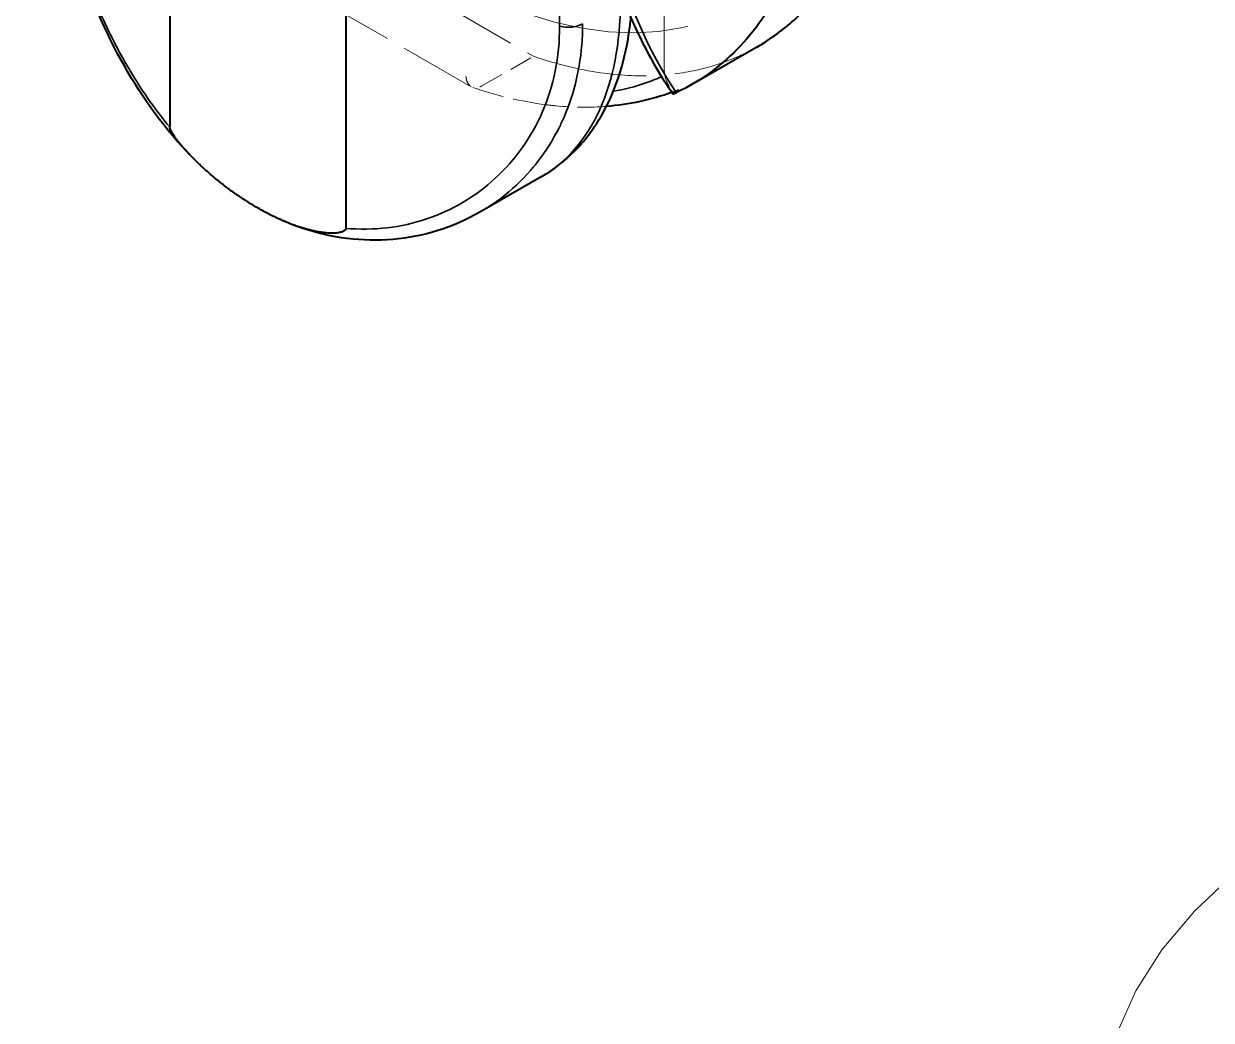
# Model space of a CAD drawing. Header units: millimetres. Extents: x 0 to 2378, y 0 to 1682.
# Drawn here: x 2204.18 to 2215.71, y 1382.81 to 1392.49 of the extents above; entities that cross this region are included whole.
import ezdxf

# ---------------------------------------------------------------- set-up
doc = ezdxf.new("R2010")
doc.units = ezdxf.units.MM
doc.header["$LTSCALE"] = 2
doc.linetypes.add('DASHED', pattern=[0.2067, 0.1654, -0.0413])
for name, color, linetype, lineweight in [('가려진 것(ISO)', 2, 'DASHED', 18), ('가시적인 것(ISO)', 3, 'Continuous', 40), ('가시적인 좁은 것(ISO)', 3, 'Continuous', 35)]:
    doc.layers.add(name, color=color, linetype=linetype, lineweight=lineweight)

msp = doc.modelspace()

# ---------------------------------------------------------------- linework, layer by layer
at = {"layer": '가려진 것(ISO)', "ltscale": 4.204307}
msp.add_line((2210.3935, 1392.0806), (2210.3935, 1395.6899), dxfattribs=at)
at = {"layer": '가려진 것(ISO)', "ltscale": 2.285536}
msp.add_line((2207.429, 1393.155), (2209.1261, 1392.1778), dxfattribs=at)
at = {"layer": '가려진 것(ISO)', "ltscale": 2.274414}
msp.add_line((2208.5218, 1391.8822), (2206.833, 1392.8547), dxfattribs=at)
at = {"layer": '가려진 것(ISO)', "ltscale": 0.673829}
msp.add_line((2208.6257, 1391.8896), (2209.1261, 1392.1778), dxfattribs=at)
at = {"layer": '가려진 것(ISO)', "ltscale": 14.833475}
msp.add_ellipse((2208.2776, 1397.64), major_axis=(2.8601, -4.9667), ratio=0.5780931, start_param=3.8948172, end_param=7.1046245, dxfattribs=at)
at = {"layer": '가려진 것(ISO)', "ltscale": 0.097924}
msp.add_ellipse((2210.4828, 1392.0402), major_axis=(-0.0197, 0.2179), ratio=0.3998198, start_param=1.3482284, end_param=1.7535099, dxfattribs=at)
at = {"layer": '가려진 것(ISO)', "ltscale": 12.665669}
msp.add_ellipse((2222.1369, 1381.8142), major_axis=(-7.5, 0), ratio=0.5758617, dxfattribs=at)
at = {"layer": '가려진 것(ISO)', "ltscale": 3.369407}
msp.add_open_spline([(2209.1261, 1392.1778), (2209.3474, 1392.102), (2209.7495, 1392.0034), (2210.2862, 1391.9747), (2210.7377, 1392.0354), (2211.0656, 1392.1466), (2211.2448, 1392.2387), (2211.3007, 1392.2709)], degree=3, knots=[0, 0, 0, 0, 0.11611865, 0.21398842, 0.30203802, 0.38799895, 0.42857124, 0.42857124, 0.42857124, 0.42857124], dxfattribs=at)
at = {"layer": '가려진 것(ISO)', "ltscale": 0.299851}
msp.add_open_spline([(2208.47, 1391.9799), (2208.4701, 1391.9795), (2208.4701, 1391.9791), (2208.4722, 1391.9561), (2208.4779, 1391.9358), (2208.4957, 1391.903), (2208.5075, 1391.8904), (2208.5359, 1391.8741), (2208.5521, 1391.8704), (2208.5789, 1391.872), (2208.5885, 1391.8739), (2208.6074, 1391.8802), (2208.6166, 1391.8844), (2208.6257, 1391.8896)], degree=3, knots=[-0.000365871, -0.000365871, -0.000365871, -0.000365871, 0, 0, 0.019901046, 0.019901046, 0.039258889, 0.039258889, 0.058579585, 0.058579585, 0.068886192, 0.068886192, 0.078580299, 0.078580299, 0.078580299, 0.078580299], dxfattribs=at)
at = {"layer": '가려진 것(ISO)', "ltscale": 0.35051}
msp.add_open_spline([(2210.4007, 1391.9928), (2210.4055, 1391.9639), (2210.4156, 1391.937), (2210.4428, 1391.8845), (2210.4563, 1391.8681), (2210.4771, 1391.849), (2210.4874, 1391.8439), (2210.5039, 1391.843), (2210.5097, 1391.8438), (2210.5218, 1391.8477), (2210.5281, 1391.8506), (2210.5352, 1391.8547)], degree=3, knots=[0.000001, 0.000001, 0.000001, 0.000001, 0.02448974, 0.02448974, 0.0544278, 0.0544278, 0.08463518, 0.08463518, 0.09880659, 0.09880659, 0.11135374, 0.11135374, 0.11135374, 0.11135374], dxfattribs=at)
at = {"layer": '가려진 것(ISO)', "ltscale": 0.962638}
msp.add_open_spline([(2209.241, 1391.7078), (2209.0109, 1391.7379), (2208.7743, 1391.7944), (2208.5359, 1391.8758)], degree=3, dxfattribs=at)
at = {"layer": '가려진 것(ISO)', "ltscale": 0.085373}
msp.add_open_spline([(2210.5208, 1391.8475), (2210.5036, 1391.8407), (2210.4863, 1391.834), (2210.4689, 1391.8276)], degree=3, dxfattribs=at)
at = {"layer": '가려진 것(ISO)', "ltscale": 0.184277}
msp.add_open_spline([(2210.5352, 1391.8547), (2210.5217, 1391.8468), (2210.5099, 1391.8394), (2210.4958, 1391.8297), (2210.4919, 1391.8268), (2210.4838, 1391.8205), (2210.4807, 1391.8176), (2210.4786, 1391.8146), (2210.4784, 1391.8138), (2210.4788, 1391.8133)], degree=3, knots=[0.000001834, 0.000001834, 0.000001834, 0.000001834, 0.015415401, 0.015415401, 0.02328266, 0.02328266, 0.035523841, 0.035523841, 0.042254862, 0.042254862, 0.042254862, 0.042254862], dxfattribs=at)
at = {"layer": '가려진 것(ISO)', "ltscale": 0.848105}
msp.add_open_spline([(2209.8341, 1391.6909), (2209.6748, 1391.6783), (2209.511, 1391.68), (2209.3103, 1391.6994), (2209.2757, 1391.7033), (2209.241, 1391.7078)], degree=3, knots=[0.27895084, 0.27895084, 0.27895084, 0.27895084, 0.46283824, 0.46283824, 0.50090212, 0.50090212, 0.50090212, 0.50090212], dxfattribs=at)
at = {"layer": '가려진 것(ISO)'}
msp.add_open_spline([(2208.6049, 1390.6627), (2208.6049, 1390.6627), (2208.6049, 1390.6627), (2208.6049, 1390.6627)], degree=3, dxfattribs=at)
msp.add_open_spline([(2208.6049, 1390.6627), (2208.6049, 1390.6627), (2208.6049, 1390.6627), (2208.6049, 1390.6627)], degree=3, dxfattribs=at)
at = {"layer": '가시적인 것(ISO)'}
for p, q in [((2205.5936, 1398.8642), (2205.5935, 1391.4907)), ((2207.3036, 1397.8795), (2207.3036, 1390.506)), ((2211.3007, 1392.2709), (2210.6589, 1391.9013)), ((2209.1993, 1391.005), (2208.6049, 1390.6627))]:
    msp.add_line(p, q, dxfattribs=at)
for points, knots in [([(2205.8905, 1391.1202), (2205.6409, 1391.3559), (2205.4154, 1391.6448), (2205.0316, 1392.2824), (2204.8687, 1392.6392), (2204.6043, 1393.3858), (2204.5016, 1393.7861), (2204.3634, 1394.549), (2204.3242, 1394.9219), (2204.3128, 1395.3151), (2204.312, 1395.3709), (2204.312, 1395.4258)], [0, 0, 0, 0, 0.2898076, 0.2898076, 0.5816527, 0.5816527, 0.8845661, 0.8845661, 1.1797636, 1.1797636, 1.2294737, 1.2294737, 1.2294737, 1.2294737]), ([(2209.6081, 1395.0369), (2209.6093, 1394.7795), (2209.6219, 1394.5285), (2209.6703, 1394.0421), (2209.706, 1393.8066), (2209.8003, 1393.3534), (2209.8588, 1393.1358), (2209.9983, 1392.7208), (2210.0792, 1392.5234), (2210.2629, 1392.151), (2210.3656, 1391.976), (2210.4788, 1391.8133)], [0.00509329, 0.00509329, 0.00509329, 0.00509329, 0.10830819, 0.10830819, 0.2115231, 0.2115231, 0.314738, 0.314738, 0.4179529, 0.4179529, 0.52116781, 0.52116781, 0.52116781, 0.52116781]), ([(2211.3007, 1392.2709), (2211.3663, 1392.3087), (2211.5473, 1392.4269), (2211.8148, 1392.6694), (2212.079, 1393.0239), (2212.2885, 1393.4406), (2212.4413, 1393.9143), (2212.5353, 1394.4388), (2212.5579, 1394.8175), (2212.5591, 1395.0124)], [0.42857124, 0.42857124, 0.42857124, 0.42857124, 0.47615982, 0.56428185, 0.65167954, 0.73872097, 0.8258694, 0.91296247, 1, 1, 1, 1]), ([(2211.9173, 1394.6428), (2211.9162, 1394.4731), (2211.9075, 1394.3077), (2211.875, 1393.9877), (2211.8511, 1393.8331), (2211.7571, 1393.3876), (2211.6647, 1393.1159), (2211.4235, 1392.6322), (2211.2754, 1392.4215), (2210.9288, 1392.0689), (2210.7313, 1391.9281), (2210.5127, 1391.8249)], [-1.2507899, -1.2507899, -1.2507899, -1.2507899, -1.0946869, -1.0946869, -0.9384539, -0.9384539, -0.625614, -0.625614, -0.3128247, -0.3128247, -0.0000009, -0.0000009, -0.0000009, -0.0000009]), ([(2209.1993, 1391.005), (2209.3176, 1391.0731), (2209.4264, 1391.1575), (2209.6194, 1391.3525), (2209.7036, 1391.463), (2209.8462, 1391.7035), (2209.9046, 1391.8334), (2209.9969, 1392.1077), (2210.0308, 1392.2522), (2210.0605, 1392.4519), (2210.0667, 1392.5022), (2210.0716, 1392.5531)], [5.49585344, 5.49585344, 5.49585344, 5.49585344, 5.65331981, 5.65331981, 5.81078618, 5.81078618, 5.96825256, 5.96825256, 6.12571893, 6.12571893, 6.17787012, 6.17787012, 6.17787012, 6.17787012]), ([(2210.4788, 1391.8133), (2210.4793, 1391.8125), (2210.4815, 1391.8126), (2210.4913, 1391.8154), (2210.5007, 1391.8192), (2210.5127, 1391.8249)], [0.042254862, 0.042254862, 0.042254862, 0.042254862, 0.053895909, 0.053895909, 0.071218311, 0.071218311, 0.071218311, 0.071218311]), ([(2208.6049, 1390.6627), (2208.3492, 1390.5155), (2208.0579, 1390.4233), (2207.4699, 1390.373), (2207.1663, 1390.4104), (2206.8055, 1390.5332), (2206.7355, 1390.5608), (2206.6663, 1390.5919)], [0.0000073, 0.0000073, 0.0000073, 0.0000073, 0.29538401, 0.29538401, 0.58144724, 0.58144724, 0.65096267, 0.65096267, 0.65096267, 0.65096267])]:
    msp.add_open_spline(points, degree=3, knots=knots, dxfattribs=at)
for points in [[(2210.4689, 1391.8276), (2210.2697, 1391.7541), (2210.0563, 1391.7086), (2209.8341, 1391.6909)], [(2209.241, 1391.7078), (2209.241, 1391.7078), (2209.241, 1391.7078), (2209.241, 1391.7078)], [(2207.3036, 1390.506), (2207.3036, 1390.5007), (2207.3006, 1390.4925), (2207.2923, 1390.4836), (2207.2823, 1390.4771), (2207.2705, 1390.4717), (2207.2571, 1390.4673), (2207.2417, 1390.4638), (2207.2242, 1390.461), (2207.2044, 1390.4591), (2207.1826, 1390.4581), (2207.1585, 1390.4582), (2207.1317, 1390.4594), (2207.1025, 1390.4619), (2207.0708, 1390.4659), (2207.0368, 1390.4714), (2207.0007, 1390.4784), (2206.9625, 1390.4872), (2206.9224, 1390.4977), (2206.8806, 1390.5099), (2206.8371, 1390.524), (2206.7923, 1390.54), (2206.7461, 1390.5577), (2206.6988, 1390.5773), (2206.6507, 1390.5987), (2206.6018, 1390.6219), (2206.5525, 1390.6466), (2206.5029, 1390.673), (2206.4532, 1390.7007), (2206.4035, 1390.7299), (2206.3538, 1390.7606), (2206.3041, 1390.7925), (2206.2549, 1390.8257), (2206.2063, 1390.8598), (2206.1585, 1390.8948), (2206.1118, 1390.9305), (2206.0662, 1390.9665), (2206.0221, 1391.0028), (2205.9796, 1391.0391), (2205.9389, 1391.0753), (2205.9, 1391.111), (2205.8633, 1391.146), (2205.8287, 1391.1801), (2205.7965, 1391.2132), (2205.7668, 1391.2448), (2205.7396, 1391.2748), (2205.7151, 1391.3028), (2205.6931, 1391.3292), (2205.6732, 1391.354), (2205.6556, 1391.3771), (2205.6402, 1391.3985), (2205.6267, 1391.4184), (2205.6149, 1391.4373), (2205.6049, 1391.4554), (2205.5967, 1391.4738), (2205.5935, 1391.4856), (2205.5935, 1391.4907)]]:
    msp.add_open_spline(points, degree=3, dxfattribs=at)
at = {"layer": '가시적인 좁은 것(ISO)'}
msp.add_line((2209.3788, 1392.4707), (2209.3794, 1421.3625), dxfattribs=at)
for centre, major_axis, start_param, end_param in [((2216.159, 1398.7388), (-4.5691, -7.9343), 5.5009467, 6.0071089), ((2207.3529, 1394.2114), (1.8464, -3.2064), 0, 0.7873319)]:
    msp.add_ellipse(centre, major_axis=major_axis, ratio=0.5780931, start_param=start_param, end_param=end_param, dxfattribs=at)
for points, knots in [([(2204.33, 1395.378), (2204.33, 1395.2131), (2204.3377, 1395.0401), (2204.3535, 1394.8576), (2204.3694, 1394.675), (2204.3934, 1394.483), (2204.4263, 1394.2854), (2204.4592, 1394.0878), (2204.5011, 1393.8846), (2204.5522, 1393.6811), (2204.6033, 1393.4775), (2204.6636, 1393.2737), (2204.7328, 1393.0746), (2204.8021, 1392.8756), (2204.8802, 1392.6815), (2204.9672, 1392.4952), (2205.0541, 1392.3089), (2205.15, 1392.1304), (2205.2542, 1391.9625), (2205.3584, 1391.7946), (2205.471, 1391.6373), (2205.5935, 1391.4907)], [0, 0, 0, 0, 0.14285714, 0.14285714, 0.14285714, 0.28571429, 0.28571429, 0.28571429, 0.42857143, 0.42857143, 0.42857143, 0.57142857, 0.57142857, 0.57142857, 0.71428571, 0.71428571, 0.71428571, 0.85714286, 0.85714286, 0.85714286, 0.99999823, 0.99999823, 0.99999823, 0.99999823]), ([(2208.6049, 1390.6627), (2208.647, 1390.687), (2208.6881, 1390.7128), (2208.7281, 1390.7401), (2208.755, 1390.7585), (2208.7815, 1390.7775), (2208.8073, 1390.7971), (2208.9138, 1390.8781), (2209.0114, 1390.9699), (2209.0986, 1391.0705), (2209.1215, 1391.0969), (2209.1436, 1391.1238), (2209.165, 1391.1514), (2209.2452, 1391.2546), (2209.3151, 1391.3659), (2209.3742, 1391.4838), (2209.3911, 1391.5176), (2209.4071, 1391.5519), (2209.4221, 1391.5867), (2209.4738, 1391.7061), (2209.5149, 1391.8315), (2209.5447, 1391.9625), (2209.554, 1392.0031), (2209.5622, 1392.0443), (2209.5693, 1392.086), (2209.5917, 1392.2176), (2209.6031, 1392.3541), (2209.6031, 1392.4939)], [0.74760206, 0.74760206, 0.74760206, 0.74760206, 0.76470588, 0.76470588, 0.76470588, 0.7762063, 0.7762063, 0.7762063, 0.82352941, 0.82352941, 0.82352941, 0.8359272, 0.8359272, 0.8359272, 0.88235294, 0.88235294, 0.88235294, 0.89564483, 0.89564483, 0.89564483, 0.94117647, 0.94117647, 0.94117647, 0.95532075, 0.95532075, 0.95532075, 0.99999892, 0.99999892, 0.99999892, 0.99999892]), ([(2209.3788, 1392.4707), (2209.4033, 1392.4643), (2209.4302, 1392.4607), (2209.4571, 1392.4603), (2209.484, 1392.4599), (2209.5111, 1392.4627), (2209.5361, 1392.4684), (2209.5611, 1392.4742), (2209.5841, 1392.4829), (2209.6031, 1392.4939)], [0, 0, 0, 0, 0.3333333, 0.3333333, 0.3333333, 0.6666667, 0.6666667, 0.6666667, 1, 1, 1, 1]), ([(2209.901, 1391.8371), (2210.0067, 1391.856), (2210.1122, 1391.8828), (2210.217, 1391.919), (2210.2681, 1391.9367), (2210.3191, 1391.9566), (2210.3698, 1391.9789)], [0.75315263, 0.75315263, 0.75315263, 0.75315263, 0.90867102, 0.90867102, 0.90867102, 0.98457792, 0.98457792, 0.98457792, 0.98457792])]:
    msp.add_open_spline(points, degree=3, knots=knots, dxfattribs=at)
for points in [[(2207.3036, 1390.506), (2207.4397, 1390.4945), (2207.7075, 1390.4973), (2208.0929, 1390.5851), (2208.4492, 1390.7476), (2208.7639, 1390.9815), (2209.0262, 1391.2794), (2209.2254, 1391.6321), (2209.351, 1392.0317), (2209.3798, 1392.32), (2209.3788, 1392.4707)], [(2209.2771, 1391.8089), (2209.2771, 1391.8089), (2209.2771, 1391.8089), (2209.2771, 1391.8089)]]:
    msp.add_open_spline(points, degree=3, dxfattribs=at)

doc.saveas('drawing.dxf')
